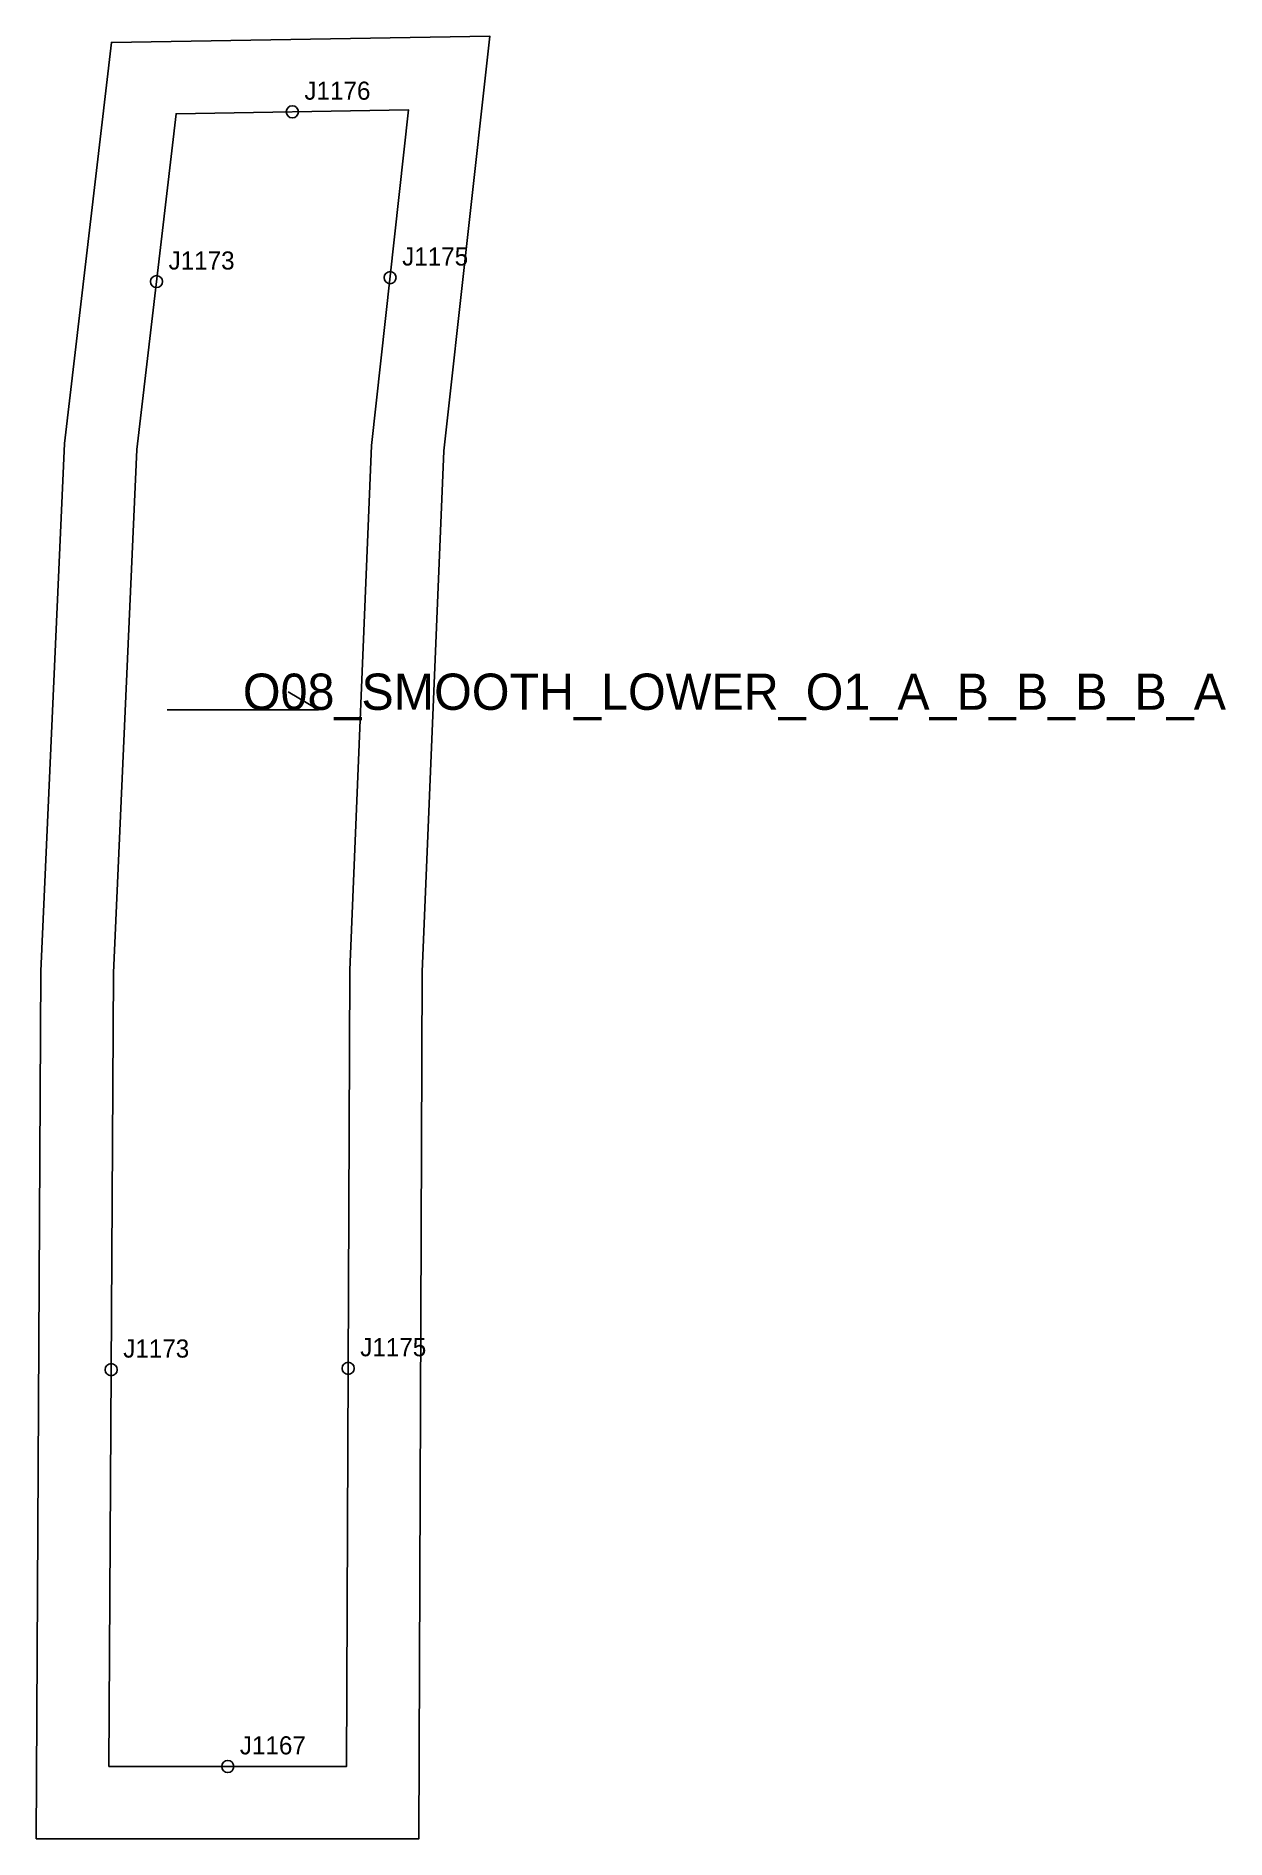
# Model space of a CAD drawing. Header units: millimetres. Extents: x -12 to 185, y -12 to 287.
import ezdxf

# ---------------------------------------------------------------- set-up
doc = ezdxf.new("R2010")
doc.units = ezdxf.units.MM
for name, color, linetype in [('CUT', 1, 'Continuous'), ('GRAIN', 3, 'Continuous'), ('LABEL', 7, 'Continuous'), ('NOTCH', 2, 'Continuous'), ('SEW', 5, 'Continuous')]:
    doc.layers.add(name, color=color, linetype=linetype)

msp = doc.modelspace()

# ---------------------------------------------------------------- linework, layer by layer
at = {"layer": 'CUT'}
msp.add_lwpolyline([(-12.07, -12), (-11.27, 131.72), (-7.34, 219.07), (0.41, 285.51), (63.03, 286.56), (55.44, 217.87), (51.85, 131.59), (51.3, -12), (-12.07, -12)], close=True, dxfattribs=at)
at = {"layer": 'GRAIN'}
for p, q in [((34.68, 174.98), (29.68, 177.98)), ((9.65, 174.98), (34.68, 174.98))]:
    msp.add_line(p, q, dxfattribs=at)
at = {"layer": 'NOTCH'}
for centre in [(30.36, 274.01), (7.87, 245.89), (46.54, 246.55), (0.36, 65.71), (39.6, 65.93), (19.67, 0)]:
    msp.add_circle(centre, 1, dxfattribs=at)
at = {"layer": 'SEW'}
msp.add_lwpolyline([(0, 0), (39.35, 0), (39.86, 131.86), (43.47, 218.77), (49.61, 274.33), (11.11, 273.68), (4.63, 218.1), (0.73, 131.42)], close=True, dxfattribs=at)

# ---------------------------------------------------------------- texts
at = {"layer": 'LABEL'}
for s, height, p in [('J1176', 3, (32.36, 276.01)), ('J1173', 3, (9.87, 247.89)), ('J1175', 3, (48.54, 248.55)), ('O08_SMOOTH_LOWER_O1_A_B_B_B_B_A', 6, (22.17, 174.98)), ('J1173', 3, (2.36, 67.71)), ('J1175', 3, (41.6, 67.93)), ('J1167', 3, (21.67, 2))]:
    msp.add_text(s, height=height, dxfattribs=at).set_placement(p)

doc.saveas('drawing.dxf')
